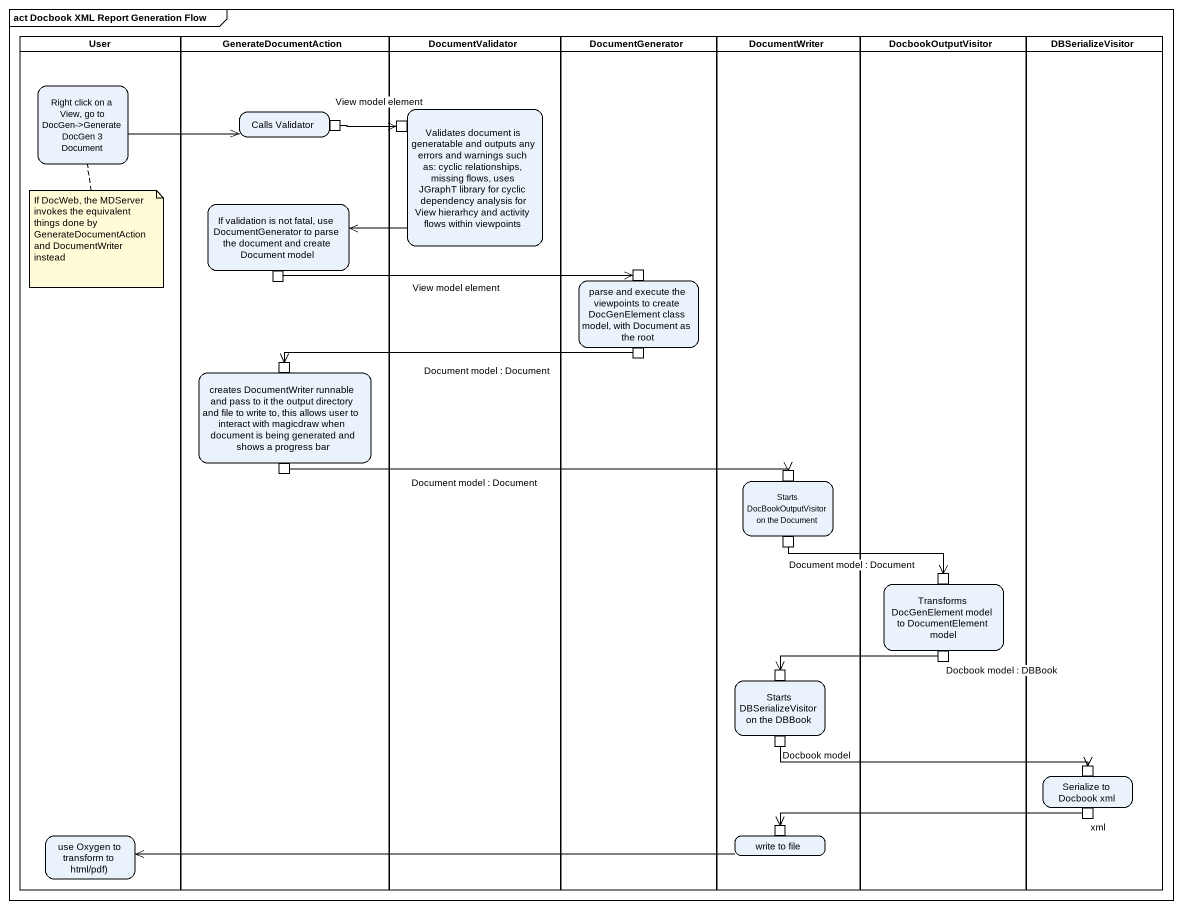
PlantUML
@startuml
mainframe act Docbook XML Report Generation Flow
hide empty description
state User <<partition>> {
  state "Right click on a View, go to DocGen->Generate DocGen 3 Document" as Right_click_on_a_View_go_to
  state "use Oxygen to transform to html/pdf)" as use_Oxygen_to_transform_to
}
state GenerateDocumentAction <<partition>> {
  state "Calls Validator" as Calls_Validator {
    state pin1 <<outputPin>>
  }
  state "If validation is not fatal, use DocumentGenerator to parse the document and create Document model" as If_validation_is_not_fatal {
    state pin2 <<outputPin>>
  }
  state "creates DocumentWriter runnable and pass to it the output directory and file to write to, this allows user to interact with magicdraw when document is being generated and shows a progress bar" as creates_DocumentWriter {
    state pin3 <<inputPin>>
    state "Document model : Document" as Document_model_Document_2 <<outputPin>>
  }
}
state DocumentValidator <<partition>> {
  state "Validates document is generatable and outputs any errors and warnings such as: cyclic relationships, missing flows, uses JGraphT library for cyclic dependency analysis for View hierarhcy and activity flows within viewpoints" as Validates_document_is {
    state "View model element" as View_model_element <<inputPin>>
  }
}
state DocumentGenerator <<partition>> {
  state "parse and execute the viewpoints to create DocGenElement class model, with Document as the root" as parse_and_execute_the {
    state "View model element" as View_model_element_2 <<inputPin>>
    state "Document model : Document" as Document_model_Document <<outputPin>>
  }
}
state DocumentWriter <<partition>> {
  state "Starts DocBookOutputVisitor on the Document" as Starts_DocBookOutputVisitor {
    state pin4 <<inputPin>>
    state "Document model : Document" as Document_model_Document_3 <<outputPin>>
  }
  state "Starts DBSerializeVisitor on the DBBook" as Starts_DBSerializeVisitor {
    state pin6 <<inputPin>>
    state "Docbook model" as Docbook_model <<outputPin>>
  }
  state "write to file" as write_to_file {
    state pin8 <<inputPin>>
  }
}
state DocbookOutputVisitor <<partition>> {
  state "Transforms DocGenElement model to DocumentElement model" as Transforms_DocGenElement {
    state pin5 <<inputPin>>
    state "Docbook model : DBBook" as Docbook_model_DBBook <<outputPin>>
  }
}
state DBSerializeVisitor <<partition>> {
  state "Serialize to Docbook xml" as Serialize_to_Docbook_xml {
    state pin7 <<inputPin>>
    state xml <<outputPin>>
  }
}
Right_click_on_a_View_go_to -right-> Calls_Validator
pin1 -right-> View_model_element
Validates_document_is -left-> If_validation_is_not_fatal
pin2 -right-> View_model_element_2
Document_model_Document -left-> pin3
Document_model_Document_2 -right-> pin4
Document_model_Document_3 -right-> pin5
Docbook_model_DBBook -left-> pin6
Docbook_model -right-> pin7
xml -left-> pin8
write_to_file -left-> use_Oxygen_to_transform_to
note bottom of Right_click_on_a_View_go_to : If DocWeb, the MDServer invokes the equivalent things done by GenerateDocumentAction and DocumentWriter instead
@enduml
